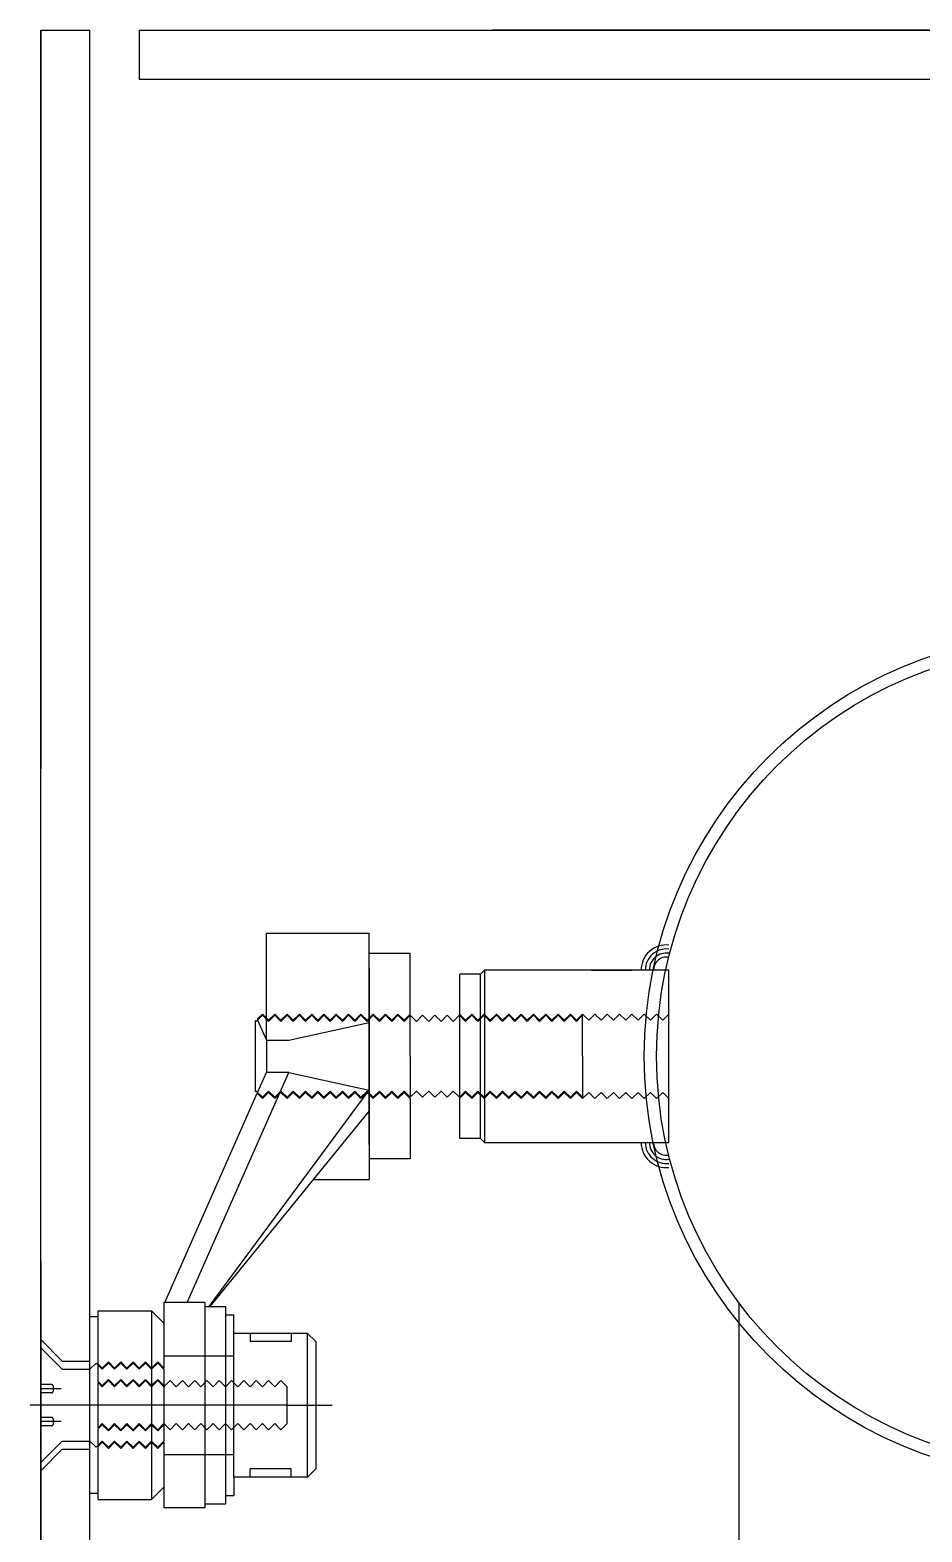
# Model space of a CAD drawing. Header units: millimetres. Extents: x -7718 to 421089, y 87466 to 341395.
# Drawn here: x 151910 to 152127.2, y 219892.7 to 220258.6 of the extents above; entities that cross this region are included whole.
import ezdxf

# ---------------------------------------------------------------- set-up
doc = ezdxf.new("R2010")
doc.units = ezdxf.units.MM
doc.header["$LTSCALE"] = 200
doc.header["$MEASUREMENT"] = 0
for name, pattern in [('CENTER1', [8, 6, -1, 0, -1]), ('DASH_2', [34, 30, -1.5, 1, -1.5]), ('HID', [5, 3, -2])]:
    doc.linetypes.add(name, pattern=pattern)
doc.layers.add('e-plan', color=9, linetype='CONTINUOUS')

msp = doc.modelspace()

# ---------------------------------------------------------------- linework, layer by layer
at = {"layer": 'e-plan'}
for p, q in [((151912.57, 218557.03), (151912.57, 220258.59)), ((151912.57, 220258.59), (151924.57, 220258.59)), ((151924.57, 218557.03), (151924.57, 220258.59)), ((151936.57, 220258.59), (153351.57, 220258.59)), ((151936.57, 220258.59), (151936.57, 220246.59)), ((151936.57, 220246.59), (153351.57, 220246.59)), ((152065.57, 219987.59), (152065.57, 220029.59)), ((152082.57, 219948.59), (152082.57, 217173.46))]:
    msp.add_line(p, q, dxfattribs=at)
at = {"layer": 'e-plan', "linetype": 'HID', "ltscale": 0.3}
for p, q in [((154302.57, 220258.59), (151912.57, 220258.59)), ((151912.57, 220258.59), (151912.57, 216858.59))]:
    msp.add_line(p, q, dxfattribs=at)
at = {"layer": 'e-plan', "linetype": 'Continuous'}
for p, q in [((151967.57, 220012.5), (151967.57, 220038.59)), ((151967.57, 220038.59), (151992.57, 220038.59)), ((151992.57, 220008.59), (151992.57, 220038.59)), ((152002.57, 220018.87), (152002.57, 220033.59)), ((151992.57, 220030.09), (151992.57, 220008.59)), ((151992.57, 220030.09), (151992.57, 220008.59)), ((152019.69, 220028.59), (152014.69, 220028.59)), ((152014.69, 220018.75), (152014.69, 220028.59)), ((152019.69, 220028.59), (152020.69, 220029.59)), ((152019.69, 219988.59), (152019.69, 220028.59)), ((152065.57, 220029.59), (152020.69, 220029.59)), ((152020.69, 220029.59), (152020.69, 219987.59)), ((152046.69, 220029.59), (152056.64, 220029.59)), ((151964.89, 219999.91), (151964.89, 220017.27)), ((151965.4, 220017.42), (151967.57, 220012.5)), ((152002.57, 220008.59), (152002.57, 220018.59)), ((152014.69, 219998.7), (152014.69, 220018.47)), ((151973.04, 220012.52), (151992.57, 220016.84)), ((151967.57, 220012.52), (151973.04, 220012.52)), ((151967.57, 220012.5), (151967.57, 220004.65)), ((151992.57, 220008.59), (151992.57, 219978.59)), ((151992.57, 219987.09), (151992.57, 220008.59)), ((151992.57, 220008.59), (151992.57, 219987.09)), ((152002.57, 220008.59), (152002.57, 219998.59)), ((151948.27, 219948.59), (151973.04, 220004.65)), ((151965.41, 219999.75), (151967.57, 220004.65)), ((151973.04, 220004.65), (151967.57, 220004.65)), ((151973.04, 220004.65), (151992.57, 220000.32)), ((151942.81, 219948.59), (151965.32, 219999.56)), ((151953.64, 219947.59), (151992.57, 220000.32)), ((151992.57, 219995.27), (151953.76, 219947.59)), ((152002.57, 219998.3), (152002.57, 219983.59)), ((152014.69, 219988.59), (152014.69, 219998.42)), ((152019.69, 219988.59), (152014.69, 219988.59)), ((152020.69, 219987.59), (152019.69, 219988.59)), ((152020.69, 219987.59), (152065.57, 219987.59)), ((152056.33, 219987.59), (152065.57, 219987.59)), ((151978.99, 219978.59), (151992.57, 219978.59)), ((151942.57, 219948.6), (151942.57, 219932.62)), ((151952.57, 219948.6), (151942.57, 219948.6)), ((151952.57, 219948.6), (151952.57, 219898.6)), ((151926.57, 219945.09), (151924.57, 219945.09)), ((151926.57, 219945.09), (151926.57, 219946.59)), ((151926.57, 219946.59), (151939.57, 219946.59)), ((151926.57, 219933.62), (151926.57, 219945.09)), ((151939.57, 219946.59), (151939.57, 219914.84)), ((151952.57, 219947.59), (151957.57, 219947.59)), ((151957.57, 219947.59), (151957.57, 219899.59)), ((151957.57, 219945.59), (151959.57, 219945.59)), ((151912.57, 219940.42), (151912.57, 219906.75)), ((151977.57, 219941.09), (151959.57, 219941.09)), ((151977.57, 219941.09), (151979.57, 219939.09)), ((151917.82, 219934.34), (151912.57, 219939.59)), ((151973.57, 219939.09), (151963.57, 219939.09)), ((151979.57, 219939.09), (151979.57, 219908.09)), ((151917.82, 219934.34), (151924.57, 219934.34)), ((151926.57, 219929.37), (151926.57, 219933.34)), ((151917.82, 219932.34), (151924.57, 219932.34)), ((151942.57, 219932.34), (151942.57, 219928.37)), ((151915.57, 219928.29), (151915.57, 219926.89)), ((151926.57, 219918.09), (151926.57, 219929.09)), ((151942.57, 219928.09), (151942.57, 219914.84)), ((151915.57, 219920.29), (151915.57, 219918.89)), ((151917.82, 219914.84), (151924.57, 219914.84)), ((151926.57, 219913.84), (151926.57, 219917.8)), ((151939.57, 219914.84), (151939.57, 219900.59)), ((151917.82, 219912.84), (151912.57, 219907.59)), ((151917.82, 219912.84), (151924.57, 219912.84)), ((151926.57, 219900.59), (151926.57, 219913.55)), ((151942.57, 219914.55), (151942.57, 219898.6)), ((151973.57, 219908.09), (151963.57, 219908.09)), ((151979.57, 219908.09), (151977.57, 219906.09)), ((151977.57, 219906.09), (151959.57, 219906.09)), ((151926.57, 219902.09), (151924.57, 219902.09)), ((151926.57, 219900.59), (151939.57, 219900.59)), ((151957.57, 219901.59), (151959.57, 219901.59)), ((151952.57, 219898.6), (151942.57, 219898.6)), ((151952.57, 219899.59), (151957.57, 219899.59))]:
    msp.add_line(p, q, dxfattribs=at)
at = {"layer": 'e-plan', "linetype": 'DASH_2'}
for p, q in [((152002.57, 220033.59), (151992.57, 220033.59)), ((152002.57, 219983.59), (151992.57, 219983.59)), ((151942.57, 219935.59), (151959.57, 219935.59)), ((151942.57, 219911.59), (151959.57, 219911.59))]:
    msp.add_line(p, q, dxfattribs=at)
at = {"layer": 'e-plan', "linetype": 'CENTER1'}
for p, q in [((151965.07, 220017.09), (151964.89, 220017.27)), ((151965.07, 220017.09), (151964.89, 220017.27)), ((151966.57, 220018.59), (151965.07, 220017.09)), ((151966.57, 220018.59), (151965.07, 220017.09)), ((151966.57, 220018.87), (151965.32, 220017.61)), ((151968.07, 220017.37), (151966.57, 220018.87)), ((151968.07, 220017.09), (151966.57, 220018.59)), ((151968.07, 220017.09), (151966.57, 220018.59)), ((151969.57, 220018.87), (151968.07, 220017.37)), ((151969.57, 220018.59), (151968.07, 220017.09)), ((151969.57, 220018.59), (151968.07, 220017.09)), ((151971.07, 220017.37), (151969.57, 220018.87)), ((151971.07, 220017.09), (151969.57, 220018.59)), ((151971.07, 220017.09), (151969.57, 220018.59)), ((151972.57, 220018.87), (151971.07, 220017.37)), ((151972.57, 220018.59), (151971.07, 220017.09)), ((151972.57, 220018.59), (151971.07, 220017.09)), ((151974.07, 220017.37), (151972.57, 220018.87)), ((151974.07, 220017.09), (151972.57, 220018.59)), ((151974.07, 220017.09), (151972.57, 220018.59)), ((151975.57, 220018.87), (151974.07, 220017.37)), ((151975.57, 220018.59), (151974.07, 220017.09)), ((151975.57, 220018.59), (151974.07, 220017.09)), ((151977.07, 220017.37), (151975.57, 220018.87)), ((151977.07, 220017.09), (151975.57, 220018.59)), ((151977.07, 220017.09), (151975.57, 220018.59)), ((151978.57, 220018.87), (151977.07, 220017.37)), ((151978.57, 220018.59), (151977.07, 220017.09)), ((151980.07, 220017.37), (151978.57, 220018.87)), ((151980.07, 220017.09), (151978.57, 220018.59)), ((151981.57, 220018.87), (151980.07, 220017.37)), ((151981.57, 220018.59), (151980.07, 220017.09)), ((151983.07, 220017.37), (151981.57, 220018.87)), ((151983.07, 220017.09), (151981.57, 220018.59)), ((151984.57, 220018.87), (151983.07, 220017.37)), ((151984.57, 220018.59), (151983.07, 220017.09)), ((151986.07, 220017.37), (151984.57, 220018.87)), ((151986.07, 220017.09), (151984.57, 220018.59)), ((151987.57, 220018.87), (151986.07, 220017.37)), ((151987.57, 220018.59), (151986.07, 220017.09)), ((151989.07, 220017.37), (151987.57, 220018.87)), ((151989.07, 220017.09), (151987.57, 220018.59)), ((151989.07, 220017.37), (151988.07, 220018.37)), ((151990.57, 220018.87), (151989.07, 220017.37)), ((151990.57, 220018.59), (151989.07, 220017.09)), ((151992.07, 220017.37), (151990.57, 220018.87)), ((151992.07, 220017.09), (151990.57, 220018.59)), ((151993.57, 220018.87), (151992.07, 220017.37)), ((151993.57, 220018.59), (151992.07, 220017.09)), ((151995.07, 220017.37), (151993.57, 220018.87)), ((151995.07, 220017.09), (151993.57, 220018.59)), ((151996.57, 220018.87), (151995.07, 220017.37)), ((151996.57, 220018.59), (151995.07, 220017.09)), ((151998.07, 220017.37), (151996.57, 220018.87)), ((151998.07, 220017.09), (151996.57, 220018.59)), ((151999.57, 220018.87), (151998.07, 220017.37)), ((151999.57, 220018.59), (151998.07, 220017.09)), ((152001.07, 220017.37), (151999.57, 220018.87)), ((152001.07, 220017.09), (151999.57, 220018.59)), ((152001.07, 220017.09), (152000.07, 220018.09)), ((152001.07, 220017.09), (152000.07, 220018.09)), ((152002.57, 220018.87), (152001.07, 220017.37)), ((152002.57, 220018.59), (152001.07, 220017.09)), ((152002.57, 220018.59), (152001.07, 220017.09)), ((152002.57, 220018.59), (152001.07, 220017.09)), ((152004.07, 220017.09), (152002.57, 220018.59)), ((152004.07, 220017.09), (152002.57, 220018.59)), ((152004.07, 220017.09), (152002.57, 220018.59)), ((152005.57, 220018.59), (152004.07, 220017.09)), ((152005.57, 220018.59), (152004.07, 220017.09)), ((152005.57, 220018.59), (152004.07, 220017.09)), ((152007.07, 220017.09), (152005.57, 220018.59)), ((152007.07, 220017.09), (152005.57, 220018.59)), ((152008.57, 220018.59), (152007.07, 220017.09)), ((152008.57, 220018.59), (152007.07, 220017.09)), ((152010.07, 220017.09), (152008.57, 220018.59)), ((152010.07, 220017.09), (152008.57, 220018.59)), ((152011.57, 220018.59), (152010.07, 220017.09)), ((152011.57, 220018.59), (152010.07, 220017.09)), ((152013.07, 220017.09), (152011.57, 220018.59)), ((152013.07, 220017.09), (152011.57, 220018.59)), ((152014.57, 220018.59), (152013.07, 220017.09)), ((152014.57, 220018.59), (152013.07, 220017.09)), ((152016.07, 220017.09), (152014.57, 220018.59)), ((152016.07, 220017.09), (152014.57, 220018.59)), ((152016.07, 220017.37), (152014.69, 220018.75)), ((152017.57, 220018.87), (152016.07, 220017.37)), ((152017.57, 220018.59), (152016.07, 220017.09)), ((152019.07, 220017.37), (152017.57, 220018.87)), ((152019.07, 220017.09), (152017.57, 220018.59)), ((152020.57, 220018.87), (152019.07, 220017.37)), ((152020.57, 220018.59), (152019.07, 220017.09)), ((152022.07, 220017.37), (152020.57, 220018.87)), ((152022.07, 220017.09), (152020.57, 220018.59)), ((152023.57, 220018.87), (152022.07, 220017.37)), ((152023.57, 220018.59), (152022.07, 220017.09)), ((152025.07, 220017.37), (152023.57, 220018.87)), ((152025.07, 220017.09), (152023.57, 220018.59)), ((152026.57, 220018.87), (152025.07, 220017.37)), ((152026.57, 220018.59), (152025.07, 220017.09)), ((152028.07, 220017.37), (152026.57, 220018.87)), ((152028.07, 220017.09), (152026.57, 220018.59)), ((152029.57, 220018.87), (152028.07, 220017.37)), ((152029.57, 220018.59), (152028.07, 220017.09)), ((152031.07, 220017.37), (152029.57, 220018.87)), ((152031.07, 220017.09), (152029.57, 220018.59)), ((152032.57, 220018.87), (152031.07, 220017.37)), ((152032.57, 220018.59), (152031.07, 220017.09)), ((152034.07, 220017.37), (152032.57, 220018.87)), ((152034.07, 220017.09), (152032.57, 220018.59)), ((152035.57, 220018.87), (152034.07, 220017.37)), ((152035.57, 220018.59), (152034.07, 220017.09)), ((152037.07, 220017.37), (152035.57, 220018.87)), ((152037.07, 220017.09), (152035.57, 220018.59)), ((152038.57, 220018.87), (152037.07, 220017.37)), ((152038.57, 220018.59), (152037.07, 220017.09)), ((152040.07, 220017.37), (152038.57, 220018.87)), ((152040.07, 220017.09), (152038.57, 220018.59)), ((152041.57, 220018.87), (152040.07, 220017.37)), ((152041.57, 220018.59), (152040.07, 220017.09)), ((152043.07, 220017.37), (152041.57, 220018.87)), ((152043.07, 220017.09), (152041.57, 220018.59)), ((152044.57, 220018.87), (152043.07, 220017.37)), ((152044.57, 220018.59), (152043.07, 220017.09)), ((152044.57, 220018.87), (152046.07, 220017.37)), ((152044.57, 220008.59), (152044.57, 220018.59)), ((152046.07, 220017.37), (152047.57, 220018.87)), ((152047.57, 220018.87), (152049.07, 220017.37)), ((152049.07, 220017.37), (152050.57, 220018.87)), ((152050.57, 220018.87), (152052.07, 220017.37)), ((152052.07, 220017.37), (152053.57, 220018.87)), ((152053.57, 220018.87), (152055.07, 220017.37)), ((152055.07, 220017.37), (152056.57, 220018.87)), ((152056.57, 220018.87), (152058.07, 220017.37)), ((152058.07, 220017.37), (152059.57, 220018.87)), ((152059.57, 220018.87), (152061.07, 220017.37)), ((152061.07, 220017.37), (152062.57, 220018.87)), ((152062.57, 220018.87), (152064.07, 220017.37)), ((152064.07, 220017.37), (152065.57, 220018.87)), ((152044.57, 220008.59), (152044.57, 219998.59)), ((151965.07, 220000.09), (151964.89, 219999.9)), ((151965.07, 220000.09), (151964.89, 219999.9)), ((151966.57, 219998.59), (151965.07, 220000.09)), ((151966.57, 219998.59), (151965.07, 220000.09)), ((151966.57, 219998.3), (151965.32, 219999.56)), ((151968.07, 220000.09), (151966.57, 219998.59)), ((151968.07, 220000.09), (151966.57, 219998.59)), ((151968.07, 219999.8), (151966.57, 219998.3)), ((151969.57, 219998.59), (151968.07, 220000.09)), ((151969.57, 219998.59), (151968.07, 220000.09)), ((151969.57, 219998.3), (151968.07, 219999.8)), ((151971.07, 220000.09), (151969.57, 219998.59)), ((151971.07, 220000.09), (151969.57, 219998.59)), ((151971.07, 219999.8), (151969.57, 219998.3)), ((151972.57, 219998.59), (151971.07, 220000.09)), ((151972.57, 219998.59), (151971.07, 220000.09)), ((151972.57, 219998.3), (151971.07, 219999.8)), ((151974.07, 220000.09), (151972.57, 219998.59)), ((151974.07, 220000.09), (151972.57, 219998.59)), ((151974.07, 219999.8), (151972.57, 219998.3)), ((151975.57, 219998.59), (151974.07, 220000.09)), ((151975.57, 219998.59), (151974.07, 220000.09)), ((151975.57, 219998.3), (151974.07, 219999.8)), ((151977.07, 220000.09), (151975.57, 219998.59)), ((151977.07, 220000.09), (151975.57, 219998.59)), ((151977.07, 219999.8), (151975.57, 219998.3)), ((151978.57, 219998.59), (151977.07, 220000.09)), ((151978.57, 219998.3), (151977.07, 219999.8)), ((151980.07, 220000.09), (151978.57, 219998.59)), ((151980.07, 219999.8), (151978.57, 219998.3)), ((151981.57, 219998.59), (151980.07, 220000.09)), ((151981.57, 219998.3), (151980.07, 219999.8)), ((151983.07, 220000.09), (151981.57, 219998.59)), ((151983.07, 219999.8), (151981.57, 219998.3)), ((151984.57, 219998.59), (151983.07, 220000.09)), ((151984.57, 219998.3), (151983.07, 219999.8)), ((151986.07, 220000.09), (151984.57, 219998.59)), ((151986.07, 219999.8), (151984.57, 219998.3)), ((151987.57, 219998.59), (151986.07, 220000.09)), ((151987.57, 219998.3), (151986.07, 219999.8)), ((151989.07, 220000.09), (151987.57, 219998.59)), ((151989.07, 219999.8), (151987.57, 219998.3)), ((151989.07, 219999.8), (151988.07, 219998.8)), ((151990.57, 219998.59), (151989.07, 220000.09)), ((151990.57, 219998.3), (151989.07, 219999.8)), ((151992.07, 220000.09), (151990.57, 219998.59)), ((151992.07, 219999.8), (151990.57, 219998.3)), ((151993.57, 219998.59), (151992.07, 220000.09)), ((151993.57, 219998.3), (151992.07, 219999.8)), ((151995.07, 220000.09), (151993.57, 219998.59)), ((151995.07, 219999.8), (151993.57, 219998.3)), ((151996.57, 219998.59), (151995.07, 220000.09)), ((151996.57, 219998.3), (151995.07, 219999.8)), ((151998.07, 220000.09), (151996.57, 219998.59)), ((151998.07, 219999.8), (151996.57, 219998.3)), ((151999.57, 219998.59), (151998.07, 220000.09)), ((151999.57, 219998.3), (151998.07, 219999.8)), ((152001.07, 220000.09), (151999.57, 219998.59)), ((152001.07, 219999.8), (151999.57, 219998.3)), ((152001.07, 220000.09), (152000.07, 219999.09)), ((152001.07, 220000.09), (152000.07, 219999.09)), ((152001.07, 220000.09), (152000.07, 219999.09)), ((152001.07, 220000.09), (152000.07, 219999.09)), ((152002.57, 219998.59), (152001.07, 220000.09)), ((152002.57, 219998.59), (152001.07, 220000.09)), ((152002.57, 219998.59), (152001.07, 220000.09)), ((152002.57, 219998.59), (152001.07, 220000.09)), ((152002.57, 219998.59), (152001.07, 220000.09)), ((152002.57, 219998.59), (152001.07, 220000.09)), ((152002.57, 219998.59), (152001.07, 220000.09)), ((152002.57, 219998.59), (152001.07, 220000.09)), ((152002.57, 219998.59), (152001.07, 220000.09)), ((152002.57, 219998.3), (152001.07, 219999.8)), ((152002.57, 219998.3), (152001.07, 219999.8)), ((152002.57, 219998.3), (152001.07, 219999.8)), ((152004.07, 220000.09), (152002.57, 219998.59)), ((152004.07, 220000.09), (152002.57, 219998.59)), ((152004.07, 220000.09), (152002.57, 219998.59)), ((152004.07, 220000.09), (152002.57, 219998.59)), ((152004.07, 220000.09), (152002.57, 219998.59)), ((152004.07, 220000.09), (152002.57, 219998.59)), ((152005.57, 219998.59), (152004.07, 220000.09)), ((152005.57, 219998.59), (152004.07, 220000.09)), ((152005.57, 219998.59), (152004.07, 220000.09)), ((152005.57, 219998.59), (152004.07, 220000.09)), ((152005.57, 219998.59), (152004.07, 220000.09)), ((152005.57, 219998.59), (152004.07, 220000.09)), ((152007.07, 220000.09), (152005.57, 219998.59)), ((152007.07, 220000.09), (152005.57, 219998.59)), ((152007.07, 220000.09), (152005.57, 219998.59)), ((152007.07, 220000.09), (152005.57, 219998.59)), ((152008.57, 219998.59), (152007.07, 220000.09)), ((152008.57, 219998.59), (152007.07, 220000.09)), ((152008.57, 219998.59), (152007.07, 220000.09)), ((152008.57, 219998.59), (152007.07, 220000.09)), ((152010.07, 220000.09), (152008.57, 219998.59)), ((152010.07, 220000.09), (152008.57, 219998.59)), ((152010.07, 220000.09), (152008.57, 219998.59)), ((152010.07, 220000.09), (152008.57, 219998.59)), ((152011.57, 219998.59), (152010.07, 220000.09)), ((152011.57, 219998.59), (152010.07, 220000.09)), ((152011.57, 219998.59), (152010.07, 220000.09)), ((152011.57, 219998.59), (152010.07, 220000.09)), ((152013.07, 220000.09), (152011.57, 219998.59)), ((152013.07, 220000.09), (152011.57, 219998.59)), ((152013.07, 220000.09), (152011.57, 219998.59)), ((152013.07, 220000.09), (152011.57, 219998.59)), ((152014.57, 219998.59), (152013.07, 220000.09)), ((152014.57, 219998.59), (152013.07, 220000.09)), ((152014.57, 219998.59), (152013.07, 220000.09)), ((152014.57, 219998.59), (152013.07, 220000.09)), ((152016.07, 220000.09), (152014.57, 219998.59)), ((152016.07, 220000.09), (152014.57, 219998.59)), ((152016.07, 220000.09), (152014.57, 219998.59)), ((152016.07, 220000.09), (152014.57, 219998.59)), ((152016.07, 219999.8), (152014.69, 219998.42)), ((152017.57, 219998.59), (152016.07, 220000.09)), ((152017.57, 219998.59), (152016.07, 220000.09)), ((152017.57, 219998.3), (152016.07, 219999.8)), ((152019.07, 220000.09), (152017.57, 219998.59)), ((152019.07, 220000.09), (152017.57, 219998.59)), ((152019.07, 219999.8), (152017.57, 219998.3)), ((152020.57, 219998.59), (152019.07, 220000.09)), ((152020.57, 219998.59), (152019.07, 220000.09)), ((152020.57, 219998.3), (152019.07, 219999.8)), ((152022.07, 220000.09), (152020.57, 219998.59)), ((152022.07, 220000.09), (152020.57, 219998.59)), ((152022.07, 219999.8), (152020.57, 219998.3)), ((152023.57, 219998.59), (152022.07, 220000.09)), ((152023.57, 219998.59), (152022.07, 220000.09)), ((152023.57, 219998.3), (152022.07, 219999.8)), ((152025.07, 220000.09), (152023.57, 219998.59)), ((152025.07, 220000.09), (152023.57, 219998.59)), ((152025.07, 219999.8), (152023.57, 219998.3)), ((152026.57, 219998.59), (152025.07, 220000.09)), ((152026.57, 219998.59), (152025.07, 220000.09)), ((152026.57, 219998.3), (152025.07, 219999.8)), ((152028.07, 220000.09), (152026.57, 219998.59)), ((152028.07, 220000.09), (152026.57, 219998.59)), ((152028.07, 219999.8), (152026.57, 219998.3)), ((152029.57, 219998.59), (152028.07, 220000.09)), ((152029.57, 219998.59), (152028.07, 220000.09)), ((152029.57, 219998.3), (152028.07, 219999.8)), ((152031.07, 220000.09), (152029.57, 219998.59)), ((152031.07, 220000.09), (152029.57, 219998.59)), ((152031.07, 219999.8), (152029.57, 219998.3)), ((152032.57, 219998.59), (152031.07, 220000.09)), ((152032.57, 219998.59), (152031.07, 220000.09)), ((152032.57, 219998.3), (152031.07, 219999.8)), ((152034.07, 220000.09), (152032.57, 219998.59)), ((152034.07, 220000.09), (152032.57, 219998.59)), ((152034.07, 219999.8), (152032.57, 219998.3)), ((152035.57, 219998.59), (152034.07, 220000.09)), ((152035.57, 219998.59), (152034.07, 220000.09)), ((152035.57, 219998.3), (152034.07, 219999.8)), ((152037.07, 220000.09), (152035.57, 219998.59)), ((152037.07, 220000.09), (152035.57, 219998.59)), ((152037.07, 219999.8), (152035.57, 219998.3)), ((152038.57, 219998.59), (152037.07, 220000.09)), ((152038.57, 219998.59), (152037.07, 220000.09)), ((152038.57, 219998.3), (152037.07, 219999.8)), ((152040.07, 220000.09), (152038.57, 219998.59)), ((152040.07, 220000.09), (152038.57, 219998.59)), ((152040.07, 219999.8), (152038.57, 219998.3)), ((152041.57, 219998.59), (152040.07, 220000.09)), ((152041.57, 219998.59), (152040.07, 220000.09)), ((152041.57, 219998.3), (152040.07, 219999.8)), ((152043.07, 220000.09), (152041.57, 219998.59)), ((152043.07, 220000.09), (152041.57, 219998.59)), ((152043.07, 219999.8), (152041.57, 219998.3)), ((152044.57, 219998.59), (152043.07, 220000.09)), ((152044.57, 219998.59), (152043.07, 220000.09)), ((152044.57, 219998.3), (152043.07, 219999.8)), ((152044.57, 219998.3), (152046.07, 219999.8)), ((152046.07, 219999.8), (152047.57, 219998.3)), ((152047.57, 219998.3), (152049.07, 219999.8)), ((152049.07, 219999.8), (152050.57, 219998.3)), ((152050.57, 219998.3), (152052.07, 219999.8)), ((152052.07, 219999.8), (152053.57, 219998.3)), ((152053.57, 219998.3), (152055.07, 219999.8)), ((152055.07, 219999.8), (152056.57, 219998.3)), ((152056.57, 219998.3), (152058.07, 219999.8)), ((152058.07, 219999.8), (152059.57, 219998.3)), ((152059.57, 219998.3), (152061.07, 219999.8)), ((152061.07, 219999.8), (152062.57, 219998.3)), ((152062.57, 219998.3), (152064.07, 219999.8)), ((152064.07, 219999.8), (152065.57, 219998.3)), ((151939.57, 219946.59), (151942.57, 219943.59)), ((151959.57, 219943.73), (151959.57, 219945.59)), ((151959.57, 219906.09), (151959.57, 219943.73)), ((151963.57, 219941.09), (151963.57, 219939.09)), ((151973.57, 219941.09), (151973.57, 219939.09)), ((151977.57, 219906.09), (151977.57, 219941.09)), ((151912.57, 219937.59), (151917.82, 219932.34)), ((151926.07, 219933.84), (151924.57, 219932.34)), ((151927.57, 219932.34), (151926.07, 219933.84)), ((151927.57, 219932.34), (151926.07, 219933.84)), ((151927.57, 219932.62), (151926.57, 219933.62)), ((151929.07, 219934.12), (151927.57, 219932.62)), ((151929.07, 219933.84), (151927.57, 219932.34)), ((151929.07, 219933.84), (151927.57, 219932.34)), ((151930.57, 219932.62), (151929.07, 219934.12)), ((151930.57, 219932.34), (151929.07, 219933.84)), ((151930.57, 219932.34), (151929.07, 219933.84)), ((151932.07, 219934.12), (151930.57, 219932.62)), ((151932.07, 219933.84), (151930.57, 219932.34)), ((151932.07, 219933.84), (151930.57, 219932.34)), ((151933.57, 219932.62), (151932.07, 219934.12)), ((151933.57, 219932.34), (151932.07, 219933.84)), ((151933.57, 219932.34), (151932.07, 219933.84)), ((151935.07, 219934.12), (151933.57, 219932.62)), ((151935.07, 219933.84), (151933.57, 219932.34)), ((151935.07, 219933.84), (151933.57, 219932.34)), ((151936.57, 219932.62), (151935.07, 219934.12)), ((151936.57, 219932.34), (151935.07, 219933.84)), ((151936.57, 219932.34), (151935.07, 219933.84)), ((151938.07, 219934.12), (151936.57, 219932.62)), ((151938.07, 219933.84), (151936.57, 219932.34)), ((151938.07, 219933.84), (151936.57, 219932.34)), ((151939.57, 219932.62), (151938.07, 219934.12)), ((151939.57, 219932.34), (151938.07, 219933.84)), ((151939.57, 219932.34), (151938.07, 219933.84)), ((151941.07, 219934.12), (151939.57, 219932.62)), ((151941.07, 219933.84), (151939.57, 219932.34)), ((151941.07, 219933.84), (151939.57, 219932.34)), ((151942.57, 219932.62), (151941.07, 219934.12)), ((151942.57, 219932.34), (151941.07, 219933.84)), ((151942.57, 219932.34), (151941.07, 219933.84)), ((151929.07, 219929.87), (151927.57, 219928.37)), ((151929.07, 219929.59), (151927.57, 219928.09)), ((151929.07, 219929.59), (151927.57, 219928.09)), ((151929.07, 219929.59), (151927.57, 219928.09)), ((151930.57, 219928.37), (151929.07, 219929.87)), ((151930.57, 219928.09), (151929.07, 219929.59)), ((151930.57, 219928.09), (151929.07, 219929.59)), ((151930.57, 219928.09), (151929.07, 219929.59)), ((151932.07, 219929.87), (151930.57, 219928.37)), ((151932.07, 219929.59), (151930.57, 219928.09)), ((151932.07, 219929.59), (151930.57, 219928.09)), ((151932.07, 219929.59), (151930.57, 219928.09)), ((151933.57, 219928.37), (151932.07, 219929.87)), ((151933.57, 219928.09), (151932.07, 219929.59)), ((151933.57, 219928.09), (151932.07, 219929.59)), ((151933.57, 219928.09), (151932.07, 219929.59)), ((151935.07, 219929.87), (151933.57, 219928.37)), ((151935.07, 219929.59), (151933.57, 219928.09)), ((151935.07, 219929.59), (151933.57, 219928.09)), ((151935.07, 219929.59), (151933.57, 219928.09)), ((151936.57, 219928.37), (151935.07, 219929.87)), ((151936.57, 219928.09), (151935.07, 219929.59)), ((151936.57, 219928.09), (151935.07, 219929.59)), ((151936.57, 219928.09), (151935.07, 219929.59)), ((151938.07, 219929.87), (151936.57, 219928.37)), ((151938.07, 219929.59), (151936.57, 219928.09)), ((151938.07, 219929.59), (151936.57, 219928.09)), ((151938.07, 219929.59), (151936.57, 219928.09)), ((151939.57, 219928.37), (151938.07, 219929.87)), ((151939.57, 219928.09), (151938.07, 219929.59)), ((151939.57, 219928.09), (151938.07, 219929.59)), ((151939.57, 219928.09), (151938.07, 219929.59)), ((151941.07, 219929.87), (151939.57, 219928.37)), ((151941.07, 219929.59), (151939.57, 219928.09)), ((151941.07, 219929.59), (151939.57, 219928.09)), ((151941.07, 219929.59), (151939.57, 219928.09)), ((151942.57, 219928.37), (151941.07, 219929.87)), ((151942.57, 219928.09), (151941.07, 219929.59)), ((151942.57, 219928.09), (151941.07, 219929.59)), ((151942.57, 219928.09), (151941.07, 219929.59)), ((151944.07, 219929.59), (151942.57, 219928.09)), ((151945.57, 219928.09), (151944.07, 219929.59)), ((151947.07, 219929.59), (151945.57, 219928.09)), ((151948.57, 219928.09), (151947.07, 219929.59)), ((151950.07, 219929.59), (151948.57, 219928.09)), ((151951.57, 219928.09), (151950.07, 219929.59)), ((151953.07, 219929.59), (151951.57, 219928.09)), ((151954.57, 219928.09), (151953.07, 219929.59)), ((151956.07, 219929.59), (151954.57, 219928.09)), ((151957.57, 219928.09), (151956.07, 219929.59)), ((151959.07, 219929.59), (151957.57, 219928.09)), ((151960.57, 219928.09), (151959.07, 219929.59)), ((151962.07, 219929.59), (151960.57, 219928.09)), ((151963.57, 219928.09), (151962.07, 219929.59)), ((151965.07, 219929.59), (151963.57, 219928.09)), ((151966.57, 219928.09), (151965.07, 219929.59)), ((151968.07, 219929.59), (151966.57, 219928.09)), ((151969.57, 219928.09), (151968.07, 219929.59)), ((151971.07, 219929.59), (151969.57, 219928.09)), ((151972.57, 219928.09), (151971.07, 219929.59)), ((151915.27, 219928.59), (151912.57, 219928.59)), ((151917.57, 219927.59), (151912.57, 219927.59)), ((151915.27, 219926.59), (151912.57, 219926.59)), ((151927.57, 219928.37), (151926.57, 219929.37)), ((151927.57, 219928.09), (151926.57, 219929.09)), ((151927.57, 219928.09), (151926.57, 219929.09)), ((151927.57, 219928.09), (151926.57, 219929.09)), ((151972.57, 219919.09), (151972.57, 219928.09)), ((151972.57, 219923.59), (151909.97, 219923.59)), ((151972.57, 219923.59), (151983.59, 219923.59)), ((151915.27, 219920.59), (151912.57, 219920.59)), ((151917.57, 219919.59), (151912.57, 219919.59)), ((151915.27, 219918.59), (151912.57, 219918.59)), ((151927.57, 219919.09), (151926.57, 219918.09)), ((151927.57, 219919.09), (151926.57, 219918.09)), ((151927.57, 219918.8), (151926.57, 219917.8)), ((151929.07, 219917.59), (151927.57, 219919.09)), ((151929.07, 219917.59), (151927.57, 219919.09)), ((151929.07, 219917.3), (151927.57, 219918.8)), ((151930.57, 219919.09), (151929.07, 219917.59)), ((151930.57, 219919.09), (151929.07, 219917.59)), ((151930.57, 219918.8), (151929.07, 219917.3)), ((151932.07, 219917.59), (151930.57, 219919.09)), ((151932.07, 219917.59), (151930.57, 219919.09)), ((151932.07, 219917.3), (151930.57, 219918.8)), ((151933.57, 219919.09), (151932.07, 219917.59)), ((151933.57, 219919.09), (151932.07, 219917.59)), ((151933.57, 219918.8), (151932.07, 219917.3)), ((151935.07, 219917.59), (151933.57, 219919.09)), ((151935.07, 219917.59), (151933.57, 219919.09)), ((151935.07, 219917.3), (151933.57, 219918.8)), ((151936.57, 219919.09), (151935.07, 219917.59)), ((151936.57, 219919.09), (151935.07, 219917.59)), ((151936.57, 219918.8), (151935.07, 219917.3)), ((151938.07, 219917.59), (151936.57, 219919.09)), ((151938.07, 219917.59), (151936.57, 219919.09)), ((151938.07, 219917.3), (151936.57, 219918.8)), ((151939.57, 219919.09), (151938.07, 219917.59)), ((151939.57, 219919.09), (151938.07, 219917.59)), ((151939.57, 219918.8), (151938.07, 219917.3)), ((151941.07, 219917.59), (151939.57, 219919.09)), ((151941.07, 219917.59), (151939.57, 219919.09)), ((151941.07, 219917.3), (151939.57, 219918.8)), ((151942.57, 219919.09), (151941.07, 219917.59)), ((151942.57, 219919.09), (151941.07, 219917.59)), ((151942.57, 219918.8), (151941.07, 219917.3)), ((151944.07, 219917.59), (151942.57, 219919.09)), ((151945.57, 219919.09), (151944.07, 219917.59)), ((151947.07, 219917.59), (151945.57, 219919.09)), ((151948.57, 219919.09), (151947.07, 219917.59)), ((151950.07, 219917.59), (151948.57, 219919.09)), ((151951.57, 219919.09), (151950.07, 219917.59)), ((151953.07, 219917.59), (151951.57, 219919.09)), ((151954.57, 219919.09), (151953.07, 219917.59)), ((151956.07, 219917.59), (151954.57, 219919.09)), ((151957.57, 219919.09), (151956.07, 219917.59)), ((151959.07, 219917.59), (151957.57, 219919.09)), ((151960.57, 219919.09), (151959.07, 219917.59)), ((151962.07, 219917.59), (151960.57, 219919.09)), ((151963.57, 219919.09), (151962.07, 219917.59)), ((151965.07, 219917.59), (151963.57, 219919.09)), ((151966.57, 219919.09), (151965.07, 219917.59)), ((151968.07, 219917.59), (151966.57, 219919.09)), ((151969.57, 219919.09), (151968.07, 219917.59)), ((151971.07, 219917.59), (151969.57, 219919.09)), ((151972.57, 219919.09), (151971.07, 219917.59)), ((151912.57, 219909.59), (151917.82, 219914.84)), ((151926.07, 219913.34), (151924.57, 219914.84)), ((151927.57, 219914.84), (151926.07, 219913.34)), ((151929.07, 219913.34), (151927.57, 219914.84)), ((151930.57, 219914.84), (151929.07, 219913.34)), ((151932.07, 219913.34), (151930.57, 219914.84)), ((151933.57, 219914.84), (151932.07, 219913.34)), ((151935.07, 219913.34), (151933.57, 219914.84)), ((151936.57, 219914.84), (151935.07, 219913.34)), ((151938.07, 219913.34), (151936.57, 219914.84)), ((151939.57, 219914.84), (151938.07, 219913.34)), ((151941.07, 219913.34), (151939.57, 219914.84)), ((151942.57, 219914.84), (151941.07, 219913.34)), ((151927.57, 219914.55), (151926.57, 219913.55)), ((151929.07, 219913.05), (151927.57, 219914.55)), ((151930.57, 219914.55), (151929.07, 219913.05)), ((151932.07, 219913.05), (151930.57, 219914.55)), ((151933.57, 219914.55), (151932.07, 219913.05)), ((151935.07, 219913.05), (151933.57, 219914.55)), ((151936.57, 219914.55), (151935.07, 219913.05)), ((151938.07, 219913.05), (151936.57, 219914.55)), ((151939.57, 219914.55), (151938.07, 219913.05)), ((151941.07, 219913.05), (151939.57, 219914.55)), ((151942.57, 219914.55), (151941.07, 219913.05)), ((151963.57, 219906.09), (151963.57, 219908.09)), ((151973.57, 219906.09), (151973.57, 219908.09)), ((151959.57, 219906.09), (151959.57, 219901.59)), ((151939.57, 219900.59), (151942.57, 219903.59))]:
    msp.add_line(p, q, dxfattribs=at)
at = {"layer": 'e-plan'}
for radius in [103, 100]:
    msp.add_circle((152162.57, 220008.59), radius, dxfattribs=at)
at = {"layer": 'e-plan', "linetype": 'Continuous'}
for centre, radius, start, end in [((152064.93, 220029.61), 6.11, 83.9869, 180.1886), ((152064.93, 220029.61), 5.11, 82.8047, 180.1886), ((152064.93, 220029.61), 4.11, 81.0413, 180.1886), ((152064.93, 220029.61), 3.11, 78.1246, 180.1886), ((152064.93, 219987.57), 6.11, 179.8114, 276.0131), ((152064.93, 219987.57), 5.11, 179.8114, 277.1953), ((152064.93, 219987.57), 4.11, 179.8114, 278.9587), ((152064.93, 219987.57), 3.11, 179.8114, 281.8754)]:
    msp.add_arc(centre, radius, start, end, dxfattribs=at)
at = {"layer": 'e-plan', "linetype": 'CENTER1'}
for centre, start, end in [((151915.27, 219928.29), 0, 90), ((151915.27, 219926.89), 270, 0), ((151915.27, 219920.29), 0, 90), ((151915.27, 219918.89), 270, 0)]:
    msp.add_arc(centre, 0.3, start, end, dxfattribs=at)

doc.saveas('drawing.dxf')
